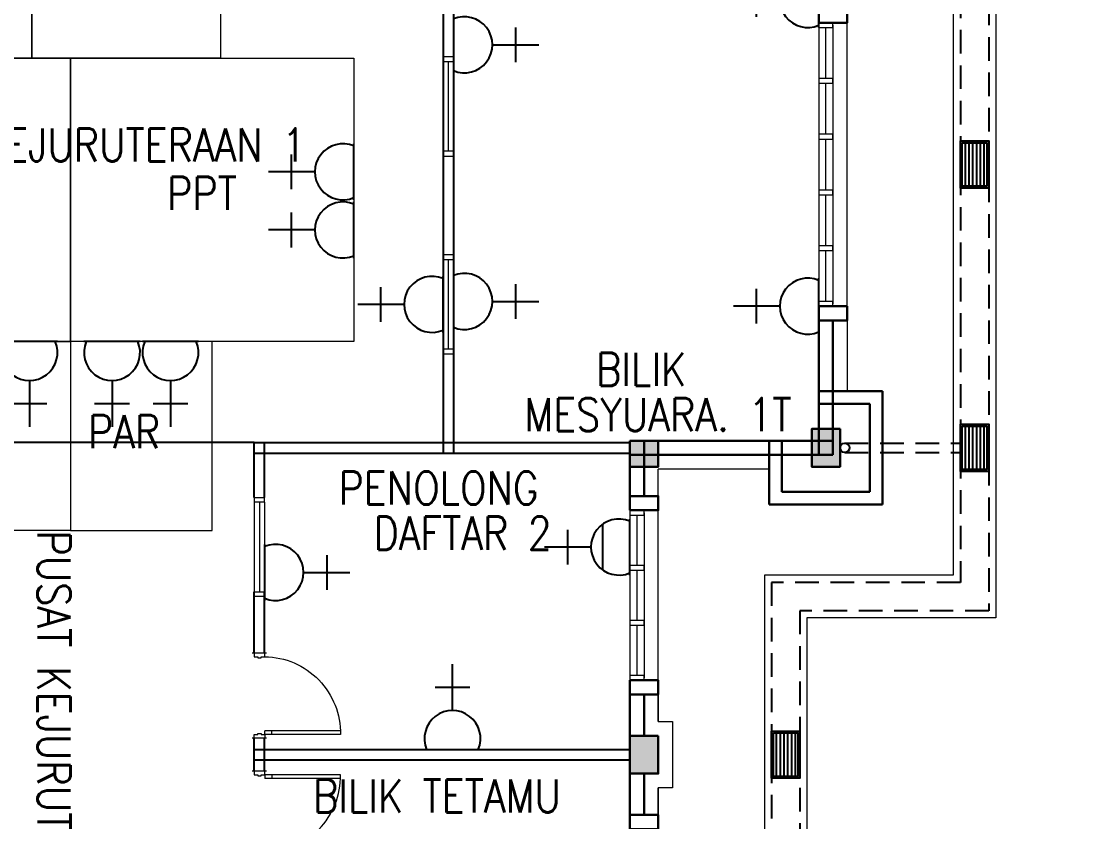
# Model space of a CAD drawing. Header units: inches. Extents: x -86493719 to 430035, y 21644 to 1519532.
# Drawn here: x 156923 to 168331, y 64406 to 72877 of the extents above; entities that cross this region are included whole.
import ezdxf
from ezdxf.enums import TextEntityAlignment as Align

# ---------------------------------------------------------------- set-up
doc = ezdxf.new("R2010")
doc.units = ezdxf.units.IN
doc.header["$MEASUREMENT"] = 0
doc.linetypes.add('DASHED2', pattern=[0.375, 0.25, -0.125])
doc.linetypes.add('HIDDEN', pattern=[0.375, 0.25, -0.125])
for name, color, linetype, lineweight in [('1', 8, 'Continuous', 9), ('COLUMN', 8, 'Continuous', 30), ('DR', 8, 'Continuous', 18), ('LW', 8, 'Continuous', 20), ('t3', 8, 'Continuous', 25), ('wall', 8, 'Continuous', 30), ('WIN', 8, 'Continuous', 18), ('windoor', 8, 'Continuous', 18)]:
    doc.layers.add(name, color=color, linetype=linetype, lineweight=lineweight)
for name, color, linetype in [('DOWNPIPE', 8, 'Continuous'), ('drain', 8, 'Continuous'), ('ELECT', 6, 'Continuous'), ('MSGRATING', 8, 'Continuous'), ('partition', 8, 'Continuous'), ('TB', 8, 'Continuous')]:
    doc.layers.add(name, color=color, linetype=linetype)
doc.styles.add('LAILA', font='romans.shx', dxfattribs={"width": 0.85})

# ---------------------------------------------------------------- blocks, each defined once
blk = doc.blocks.new('D900')
at = {"layer": 'DR'}
for p, q in [((38, 915), (38, 115)), ((78, 915), (78, 115)), ((38, 190), (78, 190)), ((38, 115), (78, 115))]:
    blk.add_line(p, q, dxfattribs=at)
at = {"layer": 'DR', "color": 3}
for p, q in [((0, 132), (0, -18)), ((900, 132), (900, -18)), ((900, 115), (900, 0))]:
    blk.add_line(p, q, dxfattribs=at)
at = {"layer": 'DR'}
for points in [[(0, 0), (38, 0), (38, 40), (50, 40), (50, 75), (38, 75), (38, 115), (0, 115)], [(900, 0), (862, 0), (862, 40), (850, 40), (850, 75), (862, 75), (862, 115), (900, 115)]]:
    blk.add_lwpolyline(points, dxfattribs=at)
at = {"layer": 'DR', "color": 8}
blk.add_arc((52, 104), 811, 0.7553, 91.0145, dxfattribs=at)
blk = doc.blocks.new('13A SSO 300mm')
at = {"layer": 'ELECT', "color": 6}
for p, q in [((0, 414), (0, 904)), ((-184, 659), (184, 659)), ((-297, 0), (297, 0))]:
    blk.add_line(p, q, dxfattribs=at)
blk.add_arc((0, 116), 297, 336.9763, 203.0237, dxfattribs=at)
blk = doc.blocks.new('13A SSO 800mm')
at = {"layer": 'ELECT', "color": 6}
for p, q in [((0, 414), (0, 904)), ((-184, 659), (184, 659)), ((-297, 0), (297, 0))]:
    blk.add_line(p, q, dxfattribs=at)
blk.add_arc((0, 116), 297, 336.9763, 203.0237, dxfattribs=at)
at = {"layer": 'TB', "color": 6, "linetype": 'Continuous'}
blk.add_line((241, 290), (-241, 290), dxfattribs=at)

msp = doc.modelspace()

# ---------------------------------------------------------------- hatches: boundary and pattern name
at = {"layer": 'COLUMN'}
msp.add_hatch(color=256, dxfattribs=at).paths.add_polyline_path([(163368, 68438), (163668, 68438), (163668, 68163), (163368, 68163)])

# ---------------------------------------------------------------- linework, layer by layer
at = {"layer": '1'}
for points in [[(155032, 72488), (155032, 74988), (157032, 74988), (157032, 72488)], [(157032, 72488), (157032, 74988), (159032, 74988), (159032, 72488)], [(157443, 72488), (157443, 69488), (154443, 69488), (154443, 72488)], [(160443, 72488), (160443, 69488), (157443, 69488), (157443, 72488)], [(155943, 69488), (157443, 69488), (157443, 67488), (155943, 67488)], [(158943, 69488), (157443, 69488), (157443, 67488), (158943, 67488)]]:
    msp.add_lwpolyline(points, close=True, dxfattribs=at)
at = {"layer": 'COLUMN'}
for points in [[(165593, 68563), (165293, 68563), (165293, 68163), (165593, 68163)], [(163368, 68438), (163668, 68438), (163668, 68163), (163368, 68163)], [(163668, 65313), (163368, 65313), (163368, 64913), (163668, 64913)]]:
    msp.add_lwpolyline(points, close=True, dxfattribs=at)
for points in [[(165593, 68563), (165293, 68563), (165593, 68163), (165293, 68163)], [(163668, 65313), (163368, 65313), (163668, 64913), (163368, 64913)]]:
    msp.add_solid(points, dxfattribs=at)
at = {"layer": 'DOWNPIPE', "linetype": 'HIDDEN', "ltscale": 1000}
for p, q in [((165643, 68413), (166893, 68413)), ((165643, 68313), (166893, 68313))]:
    msp.add_line(p, q, dxfattribs=at)
at = {"layer": 'DOWNPIPE'}
msp.add_circle((165643, 68363), 50, dxfattribs=at)
at = {"layer": 'drain', "linetype": 'DASHED2', "ltscale": 1000}
for points in [[(152093, 84588), (163168, 84588), (163168, 82088), (167168, 82088), (167168, 66638), (165168, 66638), (165168, 63663), (168668, 63663), (168668, 55138), (167168, 55138), (167168, 48138), (142218, 48138), (142218, 58588)], [(152093, 84288), (162868, 84288), (162868, 81788), (166868, 81788), (166868, 66938), (164868, 66938), (164868, 63363), (168368, 63363), (168368, 55438), (166868, 55438), (166868, 48438), (142518, 48438), (142518, 58288)]]:
    msp.add_lwpolyline(points, dxfattribs=at)
at = {"layer": 'LW'}
for p, q in [((167243, 82163), (167243, 66563)), ((166793, 81713), (166793, 67013)), ((165668, 69863), (165668, 72863)), ((165668, 69713), (165668, 68963)), ((163668, 67851), (163668, 68138)), ((164843, 68138), (163668, 68138)), ((163668, 65901), (163668, 67701)), ((166793, 67013), (164793, 67013)), ((164793, 67013), (164793, 63288)), ((167243, 66563), (165243, 66563)), ((165243, 66563), (165243, 63738)), ((163668, 65463), (163668, 65751)), ((163668, 64476), (163668, 64763))]:
    msp.add_line(p, q, dxfattribs=at)
for points in [[(163668, 65751), (163668, 65463), (163818, 65463), (163818, 64763), (163668, 64763), (163668, 64476)], [(163593, 65313), (163668, 65313), (163668, 64913), (163593, 64913)]]:
    msp.add_lwpolyline(points, dxfattribs=at)
at = {"layer": 'MSGRATING'}
for p, q in [((166918, 71593), (166918, 71133)), ((166958, 71593), (166958, 71133)), ((166998, 71593), (166998, 71133)), ((167038, 71593), (167038, 71133)), ((167078, 71593), (167078, 71133)), ((167118, 71593), (167118, 71133)), ((166918, 68593), (166918, 68133)), ((166958, 68593), (166958, 68133)), ((166998, 68593), (166998, 68133)), ((167038, 68593), (167038, 68133)), ((167078, 68593), (167078, 68133)), ((167118, 68593), (167118, 68133)), ((164918, 65343), (164918, 64883)), ((164958, 65343), (164958, 64883)), ((164998, 65343), (164998, 64883)), ((165038, 65343), (165038, 64883)), ((165078, 65343), (165078, 64883)), ((165118, 65343), (165118, 64883))]:
    msp.add_line(p, q, dxfattribs=at)
for points in [[(166868, 71613), (167168, 71613), (167168, 71113), (166868, 71113)], [(166888, 71593), (167148, 71593), (167148, 71133), (166888, 71133)], [(166868, 68613), (167168, 68613), (167168, 68113), (166868, 68113)], [(166888, 68593), (167148, 68593), (167148, 68133), (166888, 68133)], [(164868, 65363), (165168, 65363), (165168, 64863), (164868, 64863)], [(164888, 65343), (165148, 65343), (165148, 64883), (164888, 64883)]]:
    msp.add_lwpolyline(points, close=True, dxfattribs=at)
at = {"layer": 'partition'}
for p, q in [((161388, 73288), (161388, 68308)), ((161498, 73288), (161498, 68308)), ((159388, 68418), (163368, 68418)), ((159388, 67837), (159388, 68418)), ((159498, 67837), (159498, 68418)), ((159388, 68308), (163368, 68308)), ((159388, 66188), (159388, 66837)), ((159498, 66188), (159498, 66837)), ((159388, 64938), (159388, 65288)), ((159498, 64938), (159498, 65288)), ((159388, 65168), (163368, 65168)), ((159388, 65058), (163368, 65058))]:
    msp.add_line(p, q, dxfattribs=at)
at = {"layer": 'TB', "color": 4, "linetype": 'Continuous'}
msp.add_line((159388, 68418), (155498, 68418), dxfattribs=at)
at = {"layer": 'wall'}
for p, q in [((165368, 72863), (165368, 75863)), ((165368, 68288), (165368, 69863)), ((165518, 68288), (165518, 69713)), ((166043, 68963), (165368, 68963)), ((166043, 67763), (166043, 68963)), ((165908, 68828), (165368, 68828)), ((165908, 67898), (165908, 68828)), ((165518, 68438), (163368, 68438)), ((163368, 67701), (163368, 68438)), ((163518, 67851), (163518, 68438)), ((164843, 67763), (164843, 68438)), ((164978, 67898), (164978, 68438)), ((165518, 68288), (163368, 68288)), ((165908, 67898), (164978, 67898)), ((166043, 67763), (164843, 67763)), ((163368, 65751), (163368, 65313)), ((163518, 65751), (163518, 65313)), ((163368, 64326), (163368, 64913)), ((163518, 64476), (163518, 64913))]:
    msp.add_line(p, q, dxfattribs=at)
for points in [[(165368, 72863), (165368, 73013), (165668, 73013), (165668, 72863)], [(165368, 69713), (165368, 69863), (165668, 69863), (165668, 69713)], [(163368, 67701), (163368, 67851), (163668, 67851), (163668, 67701)], [(163368, 65751), (163368, 65901), (163668, 65901), (163668, 65751)], [(163368, 64476), (163368, 64326), (163668, 64326), (163668, 64476)]]:
    msp.add_lwpolyline(points, close=True, dxfattribs=at)
at = {"layer": 'WIN'}
for p, q in [((165368, 72863), (165368, 69863)), ((165443, 72273), (165443, 72813)), ((165518, 72838), (165518, 69888)), ((161388, 72453), (161388, 72503)), ((161388, 72453), (161388, 71503)), ((161443, 72453), (161443, 71503)), ((161498, 72503), (161498, 72453)), ((161498, 72453), (161498, 71503)), ((165443, 71683), (165443, 72223)), ((165443, 71093), (165443, 71633)), ((161388, 71453), (161388, 71503)), ((161498, 71503), (161498, 71453)), ((165443, 70503), (165443, 71043)), ((161388, 70357), (161388, 70407)), ((161498, 70407), (161498, 70357)), ((165443, 69913), (165443, 70453)), ((161388, 70357), (161388, 69407)), ((161443, 70357), (161443, 69407)), ((161498, 70357), (161498, 69407)), ((161388, 69357), (161388, 69407)), ((161498, 69407), (161498, 69357)), ((163668, 68163), (163668, 68438)), ((159388, 67837), (159388, 67787)), ((159388, 67787), (159388, 66837)), ((159443, 67787), (159443, 66837)), ((159498, 67787), (159498, 67837)), ((159498, 67787), (159498, 66837)), ((163368, 67701), (163368, 65901)), ((163443, 67118), (163443, 67651)), ((163518, 67676), (163518, 65926)), ((163443, 66534), (163443, 67068)), ((159388, 66837), (159388, 66787)), ((159498, 66787), (159498, 66837)), ((163443, 65951), (163443, 66484))]:
    msp.add_line(p, q, dxfattribs=at)
for points in [[(165518, 72813), (165518, 72863), (165368, 72863), (165368, 72813)], [(165518, 72223), (165518, 72273), (165368, 72273), (165368, 72223)], [(165518, 71633), (165518, 71683), (165368, 71683), (165368, 71633)], [(165518, 71043), (165518, 71093), (165368, 71093), (165368, 71043)], [(165518, 70453), (165518, 70503), (165368, 70503), (165368, 70453)], [(165518, 69863), (165518, 69913), (165368, 69913), (165368, 69863)], [(163518, 67651), (163518, 67701), (163368, 67701), (163368, 67651)], [(163518, 67068), (163518, 67118), (163368, 67118), (163368, 67068)], [(163518, 66484), (163518, 66534), (163368, 66534), (163368, 66484)], [(163518, 65901), (163518, 65951), (163368, 65951), (163368, 65901)]]:
    msp.add_lwpolyline(points, close=True, dxfattribs=at)
for points in [[(161498, 72503), (161388, 72503)], [(161388, 72453), (161498, 72453)], [(161498, 71503), (161388, 71503)], [(161388, 71453), (161498, 71453)], [(161498, 70407), (161388, 70407)], [(161388, 70357), (161498, 70357)], [(161498, 69407), (161388, 69407)], [(161388, 69357), (161498, 69357)], [(159388, 67837), (159498, 67837)], [(159498, 67787), (159388, 67787)], [(159388, 66837), (159498, 66837)], [(159498, 66787), (159388, 66787)]]:
    msp.add_lwpolyline(points, dxfattribs=at)

# ---------------------------------------------------------------- block references
at = {"layer": 'TB', "color": 6, "linetype": 'Continuous'}
for name, p, rotation in [('13A SSO 300mm', (165368, 73111), 90), ('13A SSO 300mm', (161498, 72631), 270), ('13A SSO 300mm', (160443, 71286), 89.99999999999999), ('13A SSO 300mm', (160443, 70670), 89.99999999999999), ('13A SSO 300mm', (161388, 69882), 90), ('13A SSO 300mm', (161498, 69913), 270), ('13A SSO 300mm', (165368, 69863), 90), ('13A SSO 300mm', (157007, 69488), 180), ('13A SSO 300mm', (157882, 69488), 180), ('13A SSO 300mm', (158501, 69488), 180), ('13A SSO 800mm', (163368, 67312), 90), ('13A SSO 300mm', (159498, 67043), 270)]:
    msp.add_blockref(name, p, dxfattribs=dict(at, rotation=rotation))
msp.add_blockref('13A SSO 300mm', (161488, 65168), dxfattribs=at)
at = {"layer": 'windoor', "xscale": -1, "rotation": 270}
msp.add_blockref('D900', (159386, 65288), dxfattribs=at)
at = {"layer": 'windoor', "rotation": 270}
msp.add_blockref('D900', (159386, 64938), dxfattribs=at)

# ---------------------------------------------------------------- texts
at = {"layer": 't3', "style": 'LAILA', "width": 0.85}
for s, p in [('PUSAT KEJURUTERAAN 1', (155042, 71746)), ('BILIK', (163010, 69369)), ('MESYUARA. 1T', (162250, 68890)), ('PENOLONG', (160281, 68112)), ('DAFTAR 2', (160652, 67634)), ('BILIK TETAMU', (160011, 64851))]:
    msp.add_text(s, height=350, dxfattribs=at).set_placement(p, align=Align.TOP_LEFT)
for s, p in [('PPT', (158466, 70883)), ('PAR', (157627, 68360))]:
    msp.add_text(s, height=350, dxfattribs=at).set_placement(p)
msp.add_text('PUSAT KEJURUTERAAN 2', height=350, rotation=270, dxfattribs=at).set_placement((157443, 67488), align=Align.TOP_LEFT)

doc.saveas('drawing.dxf')
